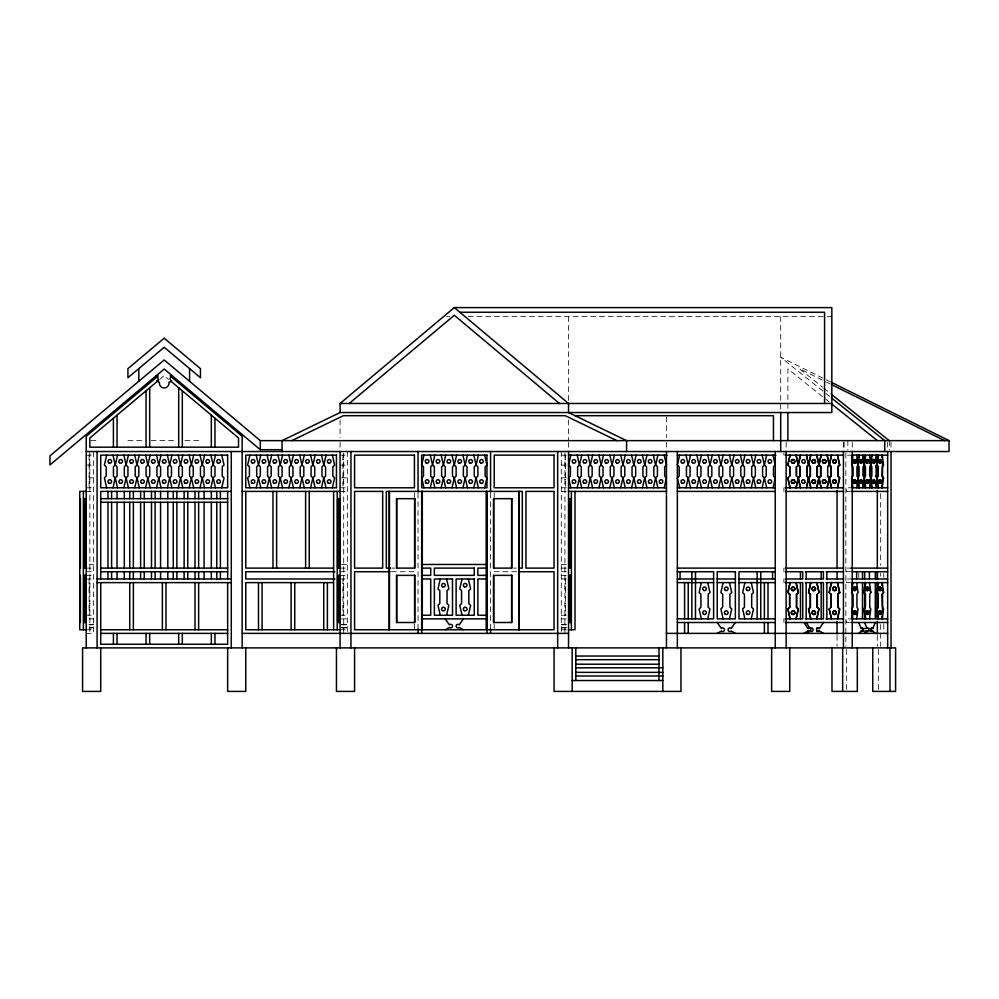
<?xml version="1.0" encoding="UTF-8"?>
<svg xmlns="http://www.w3.org/2000/svg" width="999" height="999" viewBox="0 0 999 999"><rect width="100%" height="100%" fill="white"/><g stroke="black" fill="none" stroke-linecap="round" stroke-linejoin="round"><path stroke-width="0.75" stroke-dasharray="5 3.75" d="M159.728 379.333L164.186 375.587L168.644 379.333M446.59 316.658L449.687 316.658M468.206 316.658L825.636 316.658M827.184 316.658L831.83 316.658M90.884 440.634L97.09 440.634M127.922 440.634L143.357 440.634M151.074 440.634L177.298 440.634M185.015 440.634L200.449 440.634M86.214 455.144L93.469 455.144M340.072 455.144L347.327 455.144M561.288 455.144L568.543 455.144M852.372 455.144L846.378 455.144L846.378 452.722M89.111 459.54L89.848 459.54M342.969 459.54L343.706 459.54M564.922 459.54L565.646 459.54M89.111 463.161L89.848 463.161M342.969 463.161L343.706 463.161M564.922 463.161L565.646 463.161M86.214 465.084L93.469 465.084M340.072 465.084L347.327 465.084M561.288 465.084L568.543 465.084M89.111 466.77L89.848 466.77M342.969 466.77L343.706 466.77M564.922 466.77L565.646 466.77M89.111 476.148L89.848 476.148M342.969 476.148L343.706 476.148M564.922 476.148L565.646 476.148M89.111 477.847L93.469 477.847M341.521 477.847L347.327 477.847M561.288 477.847L567.095 477.847M89.111 479.757L89.848 479.757M342.969 479.757L343.706 479.757M564.922 479.757L565.646 479.757M89.111 483.391L89.848 483.391M342.969 483.391L343.706 483.391M564.922 483.391L565.646 483.391M86.214 487.787L93.469 487.787M340.072 487.787L347.327 487.787M561.288 487.787L568.543 487.787M853.158 487.787L846.378 487.787L846.378 491.408L852.247 491.408M86.214 491.408L93.469 491.408M340.072 491.408L347.327 491.408M561.288 491.408L568.543 491.408M89.111 564.472L93.469 564.472M341.521 564.472L347.327 564.472M561.288 564.472L567.095 564.472M86.214 568.106L93.469 568.106M340.072 568.106L347.327 568.106M392.232 568.106L395.192 568.106M513.436 568.106L516.396 568.106M561.288 568.106L568.543 568.106M852.247 568.106L846.378 568.106L846.378 571.728L852.247 571.728M86.214 571.728L93.469 571.728M340.072 571.728L347.327 571.728M391.408 571.728L414.423 571.728M494.205 571.728L517.22 571.728M561.288 571.728L568.543 571.728M86.214 575.362L93.469 575.362M340.072 575.362L347.327 575.362M561.288 575.362L568.543 575.362M86.214 578.983L93.469 578.983M340.072 578.983L347.327 578.983M561.288 578.983L568.543 578.983M852.247 578.983L846.378 578.983L846.378 582.617L852.372 582.617M89.111 583.379L89.848 583.379M342.969 583.379L343.706 583.379M564.922 583.379L565.646 583.379M89.111 587.012L89.848 587.012M342.969 587.012L343.706 587.012M564.922 587.012L565.646 587.012M89.111 588.923L89.848 588.923M342.969 588.923L343.706 588.923M564.922 588.923L565.646 588.923M89.111 590.609L89.848 590.609M342.969 590.609L343.706 590.609M564.922 590.609L565.646 590.609M89.111 603.621L89.848 603.621M342.969 603.621L343.706 603.621M564.922 603.621L565.646 603.621M89.111 605.307L89.848 605.307M342.969 605.307L343.706 605.307M564.922 605.307L565.646 605.307M89.111 607.23L89.848 607.23M342.969 607.23L343.706 607.23M564.922 607.23L565.646 607.23M89.111 610.851L89.848 610.851M342.969 610.851L343.706 610.851M564.922 610.851L565.646 610.851M86.214 615.247L93.469 615.247M340.072 615.247L347.327 615.247M561.288 615.247L568.543 615.247M89.111 618.881L93.469 618.881M341.521 618.881L347.327 618.881M561.288 618.881L567.095 618.881M853.158 618.881L846.378 618.881L846.378 622.502L851.023 622.502M89.111 624.313L93.469 624.313M341.521 624.313L347.327 624.313M561.288 624.313L567.095 624.313M89.111 624.837L93.469 624.837M341.521 624.837L347.327 624.837M561.288 624.837L567.095 624.837M89.111 627.409L93.469 627.409M341.521 627.409L347.327 627.409M561.288 627.409L567.095 627.409M89.111 627.934L93.469 627.934M341.521 627.934L347.327 627.934M561.288 627.934L567.095 627.934M86.214 629.757L93.469 629.757M340.072 629.757L347.327 629.757M561.288 629.757L568.543 629.757M86.214 633.378L93.469 633.378L93.469 451.523M830.781 382.043L780.694 357.217L830.306 396.99M830.206 383.953L799.512 368.743L822.539 387.2M823.75 388.174L831.018 394.006M829.307 402.085L787.899 368.893L787.899 410.264M891.021 442.195L891.021 449.962M889.347 440.634L889.347 449.962M887.661 442.195L887.661 449.962M883.778 573.176L883.778 577.534M883.778 624L883.778 633.378M880.681 493.593L880.681 565.284M880.681 573.076L880.681 576.198M880.681 624.512L880.681 646.328M878.346 649.437L878.346 689.859M877.322 635.426L877.322 646.328M858.753 573.176L858.753 577.534M852.247 442.195L852.247 449.962M847.851 440.634L847.851 449.962M846.653 649.437L846.653 689.859M845.853 453.071L845.853 646.328M844.167 442.195L844.167 449.962M843.443 442.195L843.443 449.962M837.05 635.426L837.05 646.328M786.138 442.195L786.138 449.962M783.903 452.722L783.903 455.144M783.903 487.787L783.903 491.408M783.903 568.106L783.903 571.728M783.903 578.983L783.903 582.617M783.903 618.881L783.903 622.502M780.694 316.658L780.694 412.537M666.458 416.97L666.458 437.674M666.458 442.195L666.458 449.962M568.543 316.658L568.543 403.471M568.543 419.93L568.543 440.634M568.543 442.195L568.543 449.962M565.646 455.144L565.646 487.787M565.646 578.983L565.646 615.247M564.922 453.034L564.922 633.378M561.288 451.523L561.288 632.18M494.205 492.944L494.205 497.539M494.205 623.651L494.205 629.757M490.571 492.944L490.571 628.758M418.044 492.944L418.044 628.758M414.423 492.944L414.423 497.539M414.423 623.651L414.423 629.757M347.327 451.523L347.327 632.18M343.706 453.034L343.706 633.378M342.969 455.144L342.969 487.787M342.969 578.983L342.969 615.247M340.072 419.93L340.072 437.674M340.072 442.195L340.072 449.962M89.848 451.523L89.848 633.378M89.111 455.144L89.111 487.787M89.111 578.983L89.111 615.247"/><path stroke-width="1.5" d="M851.997 457.979L852.372 455.144M852.959 455.144L851.623 465.084L852.684 466.77L852.684 476.148L851.623 477.847L852.959 487.787M857.617 463.661L858.765 455.144M859.352 487.787L858.016 477.847L856.955 476.148L856.955 466.77L858.016 465.084L859.352 455.144M856.667 483.528L857.042 480.681M856.68 487.787L858.016 477.847L859.078 476.148L859.078 466.77L858.016 465.084L856.68 455.144M865.159 487.787L863.823 477.847L864.884 476.148L864.884 466.77L863.823 465.084L865.159 455.144M865.746 487.787L864.41 477.847L863.348 476.148L863.348 466.77L864.41 465.084L865.746 455.144M862.674 486.363L863.061 483.528M863.074 487.787L864.41 477.847L865.471 476.148L865.471 466.77L864.41 465.084L863.074 455.144M851.997 585.451L852.372 582.617M852.959 582.617L851.623 592.544L852.684 594.243L852.684 607.242L851.623 608.94L852.959 618.881M870.416 463.661L871.565 455.144M872.152 487.787L870.803 477.847L869.742 476.148L869.742 466.77L870.803 465.084L872.152 455.144M869.642 482.105L870.029 479.27M869.467 487.787L870.803 477.847L871.865 476.148L871.865 466.77L870.803 465.084L869.467 455.144M877.959 455.144L876.61 465.084L875.549 466.77L877.197 465.084L878.546 455.144M856.667 614.622L857.242 610.364M856.68 618.881L858.016 608.94L856.955 607.242L856.955 594.243L858.016 592.544L856.68 582.617M875.661 484.94L876.036 482.105M875.861 487.787L877.197 477.847L878.271 476.148L878.271 466.77L877.197 465.084L875.861 455.144M865.159 618.881L863.823 608.94L864.884 607.242L864.884 594.243L863.823 592.544L865.159 582.617M865.746 618.881L864.41 608.94L865.471 607.242L865.471 594.243L864.41 592.544L865.746 582.617M881.667 487.787L882.055 484.94M882.629 480.681L883.004 477.847L881.942 476.148L882.629 462.237M882.254 487.787L883.591 477.847L882.529 476.148L882.529 466.77L883.591 465.084L882.254 455.144M869.642 613.199L870.029 610.364M869.467 618.881L870.803 608.94L869.742 607.242L869.742 594.243L870.803 592.544L869.467 582.617M877.959 618.881L876.61 608.94L877.684 607.242L877.684 594.243L876.61 592.544L877.959 582.617M878.546 618.881L877.197 608.94L878.271 607.242L878.271 594.243L877.197 592.544L878.546 582.617M881.667 618.881L882.055 616.033M882.629 611.775L881.942 594.243L883.591 592.544L882.254 582.617M882.254 618.881L883.591 608.94L882.529 607.242L882.529 594.243M789.972 487.787L787.799 477.847L789.747 476.148L789.747 466.77L787.799 465.084L789.972 455.144M790.197 455.144L787.799 465.084M798.463 463.661L800.324 455.144M800.549 487.787L798.376 477.847L796.428 476.148L796.428 466.77L798.376 465.084L800.549 455.144M795.978 487.787L797.527 480.681M796.203 487.787L798.376 477.847L800.099 476.148L800.099 466.77L798.376 465.084L796.203 455.144M810.664 487.787L808.503 477.847L806.767 476.148L806.767 466.77L808.503 465.084L810.664 455.144M806.767 466.77L808.715 465.084L810.888 455.144M806.643 486.363L808.503 477.847L810.451 476.148L810.451 466.77L808.715 465.084L806.555 455.144M806.555 487.787L808.715 477.847L810.451 476.148M789.972 618.881L787.799 608.94L789.747 607.242L789.747 594.243L787.799 592.544L789.972 582.617M789.747 594.243L788.024 592.544L790.197 582.617M819.155 463.661L821.016 455.144M816.895 455.144L819.068 465.084L820.791 466.77L820.791 476.148L819.068 477.847L817.12 476.148L817.12 466.77L819.068 465.084L821.24 455.144M816.67 487.787L818.531 479.27M816.895 487.787L819.068 477.847L817.12 476.148M829.507 463.661L831.368 455.144M795.978 618.881L798.151 608.94L796.428 607.242L796.428 594.243L798.376 592.544L796.203 582.617M827.247 487.787L829.42 477.847L831.143 476.148L831.143 466.77C829.869 462.137 825.286 469.717 829.42 465.084L831.593 455.144M796.203 618.881L798.376 608.94L796.428 607.242M827.022 487.787L829.195 477.847L831.143 476.148M810.664 618.881L808.503 608.94L810.451 607.242L810.451 594.243L808.503 592.544L810.664 582.617M810.451 594.243L808.715 592.544L810.888 582.617M837.674 486.363L839.535 477.847L837.811 476.148L837.811 466.77L839.759 465.084L837.587 455.144M837.587 487.787L839.759 477.847L837.811 476.148M816.67 618.881L818.843 608.94L817.12 607.242L817.12 594.243L819.068 592.544L816.895 582.617M816.895 618.881L819.068 608.94L817.12 607.242M831.368 618.881L829.195 608.94L831.143 607.242L831.143 594.243L829.195 592.544L831.368 582.617M831.593 582.617L829.195 592.544M837.674 617.457L839.535 608.94L837.811 607.242L837.811 594.243L839.759 592.544L837.587 582.617M837.587 618.881L839.759 608.94L837.811 607.242M106.656 455.144L104.371 465.084L106.194 466.77L106.194 476.148L104.371 477.847L106.656 487.787M117.532 455.144L115.26 465.084L113.436 466.77L113.436 476.148L115.26 477.847L117.532 487.787M112.974 487.787L115.26 477.847L117.07 476.148L117.07 466.77L115.26 465.084L112.974 455.144M128.421 455.144L126.136 465.084L124.326 466.77L124.326 476.148L126.136 477.847L128.421 487.787M123.851 487.787L126.136 477.847L127.947 476.148L127.947 466.77L126.136 465.084L123.851 455.144M139.298 455.144L137.013 465.084L135.202 466.77L135.202 476.148L137.013 477.847L139.298 487.787M134.728 487.787L137.013 477.847L138.824 476.148L138.824 466.77L137.013 465.084L134.728 455.144M150.175 455.144L147.889 465.084L146.079 466.77L146.079 476.148L147.889 477.847L150.175 487.787M145.617 487.787L147.889 477.847L149.713 476.148L149.713 466.77L147.889 465.084L145.617 455.144M161.051 455.144L158.779 465.084L156.955 466.77L156.955 476.148L158.779 477.847L161.051 487.787M156.493 487.787L158.779 477.847L160.589 476.148L160.589 466.77L158.779 465.084L156.493 455.144M171.94 455.144L169.655 465.084L167.844 466.77L167.844 476.148L169.655 477.847L171.94 487.787M167.37 487.787L169.655 477.847L171.466 476.148L171.466 466.77L169.655 465.084L167.37 455.144M182.817 455.144L180.532 465.084L178.721 466.77L178.721 476.148L180.532 477.847L182.817 487.787M178.247 487.787L180.532 477.847L182.342 476.148L182.342 466.77L180.532 465.084L178.247 455.144M193.694 455.144L191.408 465.084L189.598 466.77L189.598 476.148L191.408 477.847L193.694 487.787M189.136 487.787L191.408 477.847L193.232 476.148L193.232 466.77L191.408 465.084L189.136 455.144M204.57 455.144L202.298 465.084L200.474 466.77L200.474 476.148L202.298 477.847L204.57 487.787M200.012 487.787L202.298 477.847L204.108 476.148L204.108 466.77L202.298 465.084L200.012 455.144M215.459 455.144L213.174 465.084L211.363 466.77L211.363 476.148L213.174 477.847L215.459 487.787M210.889 487.787L213.174 477.847L214.985 476.148L214.985 466.77L213.174 465.084L210.889 455.144M221.766 487.787L224.051 477.847L222.24 476.148L222.24 466.77L224.051 465.084L221.766 455.144M249.9 455.144L247.615 465.084L249.425 466.77L249.425 476.148L247.615 477.847L249.9 487.787M260.776 455.144L258.491 465.084L256.681 466.77L256.681 476.148L258.491 477.847L260.776 487.787M256.219 487.787L258.491 477.847L260.314 476.148L260.314 466.77L258.491 465.084L256.219 455.144M271.653 455.144L269.38 465.084L267.557 466.77L267.557 476.148L269.38 477.847L271.653 487.787M267.095 487.787L269.38 477.847L271.191 476.148L271.191 466.77L269.38 465.084L267.095 455.144M282.542 455.144L280.257 465.084L278.446 466.77L278.446 476.148L280.257 477.847L282.542 487.787M277.972 487.787L280.257 477.847L282.068 476.148L282.068 466.77L280.257 465.084L277.972 455.144M293.419 455.144L291.134 465.084L289.323 466.77L289.323 476.148L291.134 477.847L293.419 487.787M288.848 487.787L291.134 477.847L292.944 476.148L292.944 466.77L291.134 465.084L288.848 455.144M304.295 455.144L302.01 465.084L300.2 466.77L300.2 476.148L302.01 477.847L304.295 487.787M299.725 487.787L302.01 477.847L303.821 476.148L303.821 466.77L302.01 465.084L299.725 455.144M315.172 455.144L312.899 465.084L311.076 466.77L311.076 476.148L312.899 477.847L315.172 487.787M310.614 487.787L312.899 477.847L314.71 476.148L314.71 466.77L312.899 465.084L310.614 455.144M326.061 455.144L323.776 465.084L321.965 466.77L321.965 476.148L323.776 477.847L326.061 487.787M321.491 487.787L323.776 477.847L325.587 476.148L325.587 466.77L323.776 465.084L321.491 455.144M332.367 487.787L334.653 477.847L332.842 476.148L332.842 466.77L334.653 465.084L332.367 455.144M423.951 455.144L421.665 465.084L423.489 466.77L423.489 476.148L421.665 477.847L423.951 487.787M434.827 455.144L432.555 465.084L430.731 466.77L430.731 476.148L432.555 477.847L434.827 487.787M430.269 487.787L432.555 477.847L434.365 476.148L434.365 466.77L432.555 465.084L430.269 455.144M445.716 455.144L443.431 465.084L441.62 466.77L441.62 476.148L443.431 477.847L445.716 487.787M441.146 487.787L443.431 477.847L445.242 476.148L445.242 466.77L443.431 465.084L441.146 455.144M456.593 455.144L454.308 465.084L452.497 466.77L452.497 476.148L454.308 477.847L456.593 487.787M452.023 487.787L454.308 477.847L456.118 476.148L456.118 466.77L454.308 465.084L452.023 455.144M467.47 455.144L465.184 465.084L463.374 466.77L463.374 476.148L465.184 477.847L467.47 487.787M440.272 578.983L437.987 588.923L439.81 590.609L439.81 603.621L437.987 605.307L440.272 615.247M462.912 487.787L465.184 477.847L467.008 476.148L467.008 466.77L465.184 465.084L462.912 455.144M478.346 455.144L476.073 465.084L474.25 466.77L474.25 476.148L476.073 477.847L478.346 487.787M473.788 487.787L476.073 477.847L477.884 476.148L477.884 466.77L476.073 465.084L473.788 455.144M446.59 615.247L448.876 605.307L447.053 603.621L447.053 590.609L448.876 588.923L446.59 578.983M462.038 578.983L459.752 588.923L461.563 590.609L461.563 603.621L459.752 605.307L462.038 615.247M484.665 487.787L486.95 477.847L485.139 476.148L485.139 466.77L486.95 465.084L484.665 455.144M468.344 615.247L470.629 605.307L468.818 603.621L468.818 590.609L470.629 588.923L468.344 578.983M570.854 455.144L568.568 465.084L570.392 466.77L570.392 476.148L568.568 477.847L570.854 487.787M581.73 455.144L579.457 465.084L577.634 466.77L577.634 476.148L579.457 477.847L581.73 487.787M577.172 487.787L579.457 477.847L581.268 476.148L581.268 466.77L579.457 465.084L577.172 455.144M592.619 455.144L590.334 465.084L588.523 466.77L588.523 476.148L590.334 477.847L592.619 487.787M588.049 487.787L590.334 477.847L592.145 476.148L592.145 466.77L590.334 465.084L588.049 455.144M603.496 455.144L601.211 465.084L599.4 466.77L599.4 476.148L601.211 477.847L603.496 487.787M598.925 487.787L601.211 477.847L603.021 476.148L603.021 466.77L601.211 465.084L598.925 455.144M614.373 455.144L612.087 465.084L610.277 466.77L610.277 476.148L612.087 477.847L614.373 487.787M609.815 487.787L612.087 477.847L613.91 476.148L613.91 466.77L612.087 465.084L609.815 455.144M625.249 455.144L622.976 465.084L621.153 466.77L621.153 476.148L622.976 477.847L625.249 487.787M620.691 487.787L622.976 477.847L624.787 476.148L624.787 466.77L622.976 465.084L620.691 455.144M636.138 455.144L633.853 465.084L632.042 466.77L632.042 476.148L633.853 477.847L636.138 487.787M631.568 487.787L633.853 477.847L635.664 476.148L635.664 466.77L633.853 465.084L631.568 455.144M647.015 455.144L644.73 465.084L642.919 466.77L642.919 476.148L644.73 477.847L647.015 487.787M642.444 487.787L644.73 477.847L646.54 476.148L646.54 466.77L644.73 465.084L642.444 455.144M657.891 455.144L655.606 465.084L653.796 466.77L653.796 476.148L655.606 477.847L657.891 487.787M653.334 487.787L655.606 477.847L657.429 476.148L657.429 466.77L655.606 465.084L653.334 455.144M664.21 487.787L666.495 477.847L664.672 476.148L664.672 466.77L666.495 465.084L664.21 455.144M679.657 455.144L677.372 465.084L679.183 466.77L679.183 476.148L677.372 477.847L679.657 487.787M690.534 455.144L688.249 465.084L686.438 466.77L686.438 476.148L688.249 477.847L690.534 487.787M685.963 487.787L688.249 477.847L690.059 476.148L690.059 466.77L688.249 465.084L685.963 455.144M701.41 455.144L699.125 465.084L697.314 466.77L697.314 476.148L699.125 477.847L701.41 487.787M696.852 487.787L699.125 477.847L700.948 476.148L700.948 466.77L699.125 465.084L696.852 455.144M712.287 455.144L710.014 465.084L708.191 466.77L708.191 476.148L710.014 477.847L712.287 487.787M707.729 487.787L710.014 477.847L711.825 476.148L711.825 466.77L710.014 465.084L707.729 455.144M723.176 455.144L720.891 465.084L719.08 466.77L719.08 476.148L720.891 477.847L723.176 487.787M718.606 487.787L720.891 477.847L722.702 476.148L722.702 466.77L720.891 465.084L718.606 455.144M701.385 582.617L699.1 592.544L700.911 594.243L700.911 607.242L699.1 608.94L701.385 618.881M734.053 455.144L731.768 465.084L729.957 466.77L729.957 476.148L731.768 477.847L734.053 487.787M729.482 487.787L731.768 477.847L733.578 476.148L733.578 466.77L731.768 465.084L729.482 455.144M744.929 455.144L742.644 465.084L740.833 466.77L740.833 476.148L742.644 477.847L744.929 487.787M707.704 618.881L709.977 608.94L708.166 607.242L708.166 594.243L709.977 592.544L707.704 582.617M740.359 487.787L742.644 477.847L744.455 476.148L744.455 466.77L742.644 465.084L740.359 455.144M723.139 582.617L720.866 592.544L722.677 594.243L722.677 607.242L720.866 608.94L723.139 618.881M755.806 455.144L753.533 465.084L751.71 466.77L751.71 476.148L753.533 477.847L755.806 487.787M751.248 487.787L753.533 477.847L755.344 476.148L755.344 466.77L753.533 465.084L751.248 455.144M766.695 455.144L764.41 465.084L762.599 466.77L762.599 476.148L764.41 477.847L766.695 487.787M729.457 618.881L731.743 608.94L729.932 607.242L729.932 594.243L731.743 592.544L729.457 582.617M762.125 487.787L764.41 477.847L766.221 476.148L766.221 466.77L764.41 465.084L762.125 455.144M744.904 582.617L742.619 592.544L744.43 594.243L744.43 607.242L742.619 608.94L744.904 618.881M773.001 487.787L775.286 477.847L773.476 476.148L773.476 466.77L775.286 465.084L773.001 455.144M751.223 618.881L753.496 608.94L751.685 607.242L751.685 594.243L753.496 592.544L751.223 582.617M869.904 628.471L872.839 628.471L875.286 622.502M858.016 465.084L858.016 477.847M870.803 465.084L870.803 477.847M877.959 487.787L876.61 477.847L877.684 476.148L877.197 465.084M823.413 633.378L819.455 631.031A1.811 1.723 -90 0 1 817.02 631.031A1.811 1.723 -90 0 1 817.02 628.471A1.811 1.723 -90 0 1 819.455 628.471L823.413 622.502M463.374 618.881L459.215 624.837A1.811 1.811 0 0 0 456.655 624.837A1.811 1.811 0 0 0 456.655 627.409A1.811 1.811 0 0 0 459.215 627.409L463.374 629.757M735.364 622.502L731.206 628.471A1.811 1.811 0 0 0 728.646 628.471A1.811 1.811 0 0 0 728.646 631.031A1.811 1.811 0 0 0 731.206 631.031L735.364 633.378M800.099 476.148L798.376 477.847M817.12 466.77L819.068 465.084M818.843 477.847L820.791 476.148M837.811 466.77L839.759 465.084M796.428 594.243L798.376 592.544M787.799 608.94L789.747 607.242M808.503 608.94L810.451 607.242M837.811 594.243L839.759 592.544M858.753 633.378L861.2 631.031L867.07 631.031A1.811 1.061 -90 0 0 868.581 631.031A1.811 1.061 -90 0 0 868.581 628.471A1.811 1.061 -90 0 0 867.07 628.471L861.2 628.471L858.753 622.502M864.622 633.378L867.07 631.031M158.279 375.811L86.214 436.301L86.214 647.889M158.604 380.269L89.848 437.987L89.848 447.177L238.536 447.177L238.536 437.987L170.879 381.206M340.072 412.537L340.072 403.471L454.308 307.592L831.83 307.592L831.83 412.537L340.072 412.537L282.055 440.634L282.055 451.523M349.213 403.471L454.308 315.259L559.415 403.471M803.933 633.378L807.879 631.031A1.811 1.723 -90 0 0 810.326 631.031A1.811 1.723 -90 0 0 810.326 628.471A1.811 1.723 -90 0 0 807.879 628.471L803.933 622.502M806.168 633.378L810.127 631.031A1.811 1.723 -90 0 0 812.562 631.031A1.811 1.723 -90 0 0 812.562 628.471A1.811 1.723 -90 0 0 810.127 628.471L807.879 628.471M445.242 629.757L449.4 627.409A1.811 1.811 0 0 0 451.96 627.409A1.811 1.811 0 0 0 451.96 624.837A1.811 1.811 0 0 0 449.4 624.837L445.242 618.881M717.232 633.378L721.39 631.031A1.811 1.811 0 0 0 723.963 631.031A1.811 1.811 0 0 0 723.963 628.471A1.811 1.811 0 0 0 721.39 628.471L717.232 622.502M291.808 440.634L343.306 415.696L565.322 415.696L616.808 440.634M459.865 312.25L824.575 312.25L824.575 403.471M340.072 403.471L831.83 403.471M575.074 415.696L773.451 415.696L773.451 440.634M282.055 449.7L260.289 449.7L164.186 369.043L49.95 464.922L49.95 455.856L164.186 359.977L260.289 440.634L949.05 440.634L949.05 451.523L86.214 451.523M568.543 455.144L667.107 455.144M677.347 455.144L775.911 455.144M785.139 455.144L843.443 455.144M852.247 455.144L887.661 455.144M798.376 465.084L800.099 466.77M806.643 456.568L808.715 465.084M789.747 466.77L789.747 476.148M796.428 466.77L796.428 476.148M808.503 465.084L810.451 466.77M818.843 465.084L820.791 466.77M829.195 465.084L831.143 466.77M852.684 466.77L852.684 476.148M863.348 466.77L863.348 476.148M806.767 476.148L808.715 477.847L810.888 487.787M831.593 487.787L829.42 477.847L827.472 476.148L829.195 477.847L831.368 487.787M875.549 476.148L877.197 477.847L878.546 487.787M787.799 477.847L790.197 487.787M568.543 487.787L666.458 487.787M677.347 487.787L775.261 487.787M785.139 487.787L843.443 487.787M852.247 487.787L887.661 487.787M86.214 491.408L79.758 491.408L79.758 629.757L86.214 629.757M231.281 491.408L100.724 491.408L100.724 578.983M242.158 491.408L340.072 491.408M568.543 491.408L666.458 491.408M677.347 491.408L775.261 491.408M785.451 491.408L843.443 491.408M850.998 491.408L887.661 491.408M100.724 498.663L227.647 498.663M570.991 498.663L569.18 498.663L569.18 568.106L570.991 568.106M100.724 502.285L227.647 502.285M421.665 564.472L486.95 564.472M100.724 568.106L227.647 568.106M333.429 568.106L245.779 568.106L245.779 491.408M390.746 568.106L386.313 568.106L386.313 491.408L522.302 491.408L522.302 568.106L519.355 568.106M421.665 568.106L430.731 568.106L430.731 575.362L421.665 575.362M486.95 568.106L477.884 568.106L477.884 575.362L486.95 575.362M677.347 568.106L775.261 568.106M785.451 568.106L843.443 568.106M850.998 568.106L887.661 568.106M100.724 571.728L227.647 571.728M334.915 571.728L245.779 571.728L245.779 578.983L334.915 578.983M389.872 571.728L354.583 571.728L354.583 629.757L554.045 629.757L554.045 571.728L518.756 571.728M677.347 571.728L713.611 571.728L713.611 618.881L677.347 618.881M775.261 571.728L738.998 571.728L738.998 618.881L775.261 618.881M785.401 571.728L802.721 571.728L802.721 578.983L785.401 578.983M805.369 571.728L823.413 571.728L823.413 578.983L805.369 578.983M826.136 571.728L843.443 571.728M852.234 571.728L862.499 571.728L862.499 578.983L852.234 578.983M863.323 571.728L875.286 571.728L875.286 578.983L863.323 578.983M875.936 571.728L887.661 571.728M570.991 575.362L569.18 575.362L569.18 622.502L570.991 622.502M97.09 578.983L231.281 578.983M421.665 578.983L430.731 578.983L430.731 615.247L421.665 615.247M486.95 578.983L477.884 578.983L477.884 615.247L486.95 615.247M677.347 578.983L713.611 578.983M717.232 578.983L735.364 578.983M738.998 578.983L775.261 578.983M826.136 578.983L843.443 578.983M875.936 578.983L887.661 578.983M97.09 582.617L231.281 582.617M333.429 582.617L245.779 582.617L245.779 629.757L340.072 629.757M677.347 582.617L713.611 582.617M717.232 582.617L735.364 582.617M738.998 582.617L775.261 582.617M785.139 582.617L802.721 582.617L802.721 618.881L785.139 618.881M805.331 582.617L823.413 582.617L823.413 618.881L805.331 618.881M826.023 582.617L843.443 582.617M852.247 582.617L862.499 582.617L862.499 618.881L852.247 618.881M863.473 582.617L875.286 582.617L875.286 618.881L863.473 618.881M876.26 582.617L887.661 582.617M819.068 592.544L816.67 582.617M870.803 592.544L869.642 588.286M883.591 592.544L882.629 589.71M831.143 594.243L831.143 607.242M852.684 594.243L852.684 607.242M829.195 608.94L831.593 618.881M421.665 618.881L486.95 618.881M826.023 618.881L843.443 618.881M876.26 618.881L887.661 618.881M677.347 622.502L775.261 622.502M785.439 622.502L843.443 622.502M851.023 622.502L887.661 622.502M819.455 628.471L817.219 628.471A1.811 1.723 -90 0 0 816.658 628.071M100.724 629.757L227.647 629.757M568.543 629.757L574.999 629.757L574.999 491.408M807.879 631.031L810.127 631.031M819.455 631.031L817.219 631.031A1.811 1.723 -90 0 1 816.658 631.43M869.904 631.031L872.839 631.031L875.286 633.378M100.724 633.378L227.647 633.378M242.158 633.378L568.543 633.378M666.458 633.378L887.661 633.378M575.799 656.043L658.99 656.043M575.799 659.677L658.99 659.677M575.799 664.21L658.99 664.21M575.799 667.832L662.837 667.832M575.799 672.364L662.837 672.364M575.799 675.998L662.837 675.998M572.177 680.531L662.837 680.531M831.63 382.455L949.05 440.634M831.443 384.565L944.604 440.634M831.955 394.755L889.185 440.634M831.518 397.964L884.752 440.634L884.752 451.523M831.43 403.796L877.384 440.634M454.308 307.592L568.543 403.471L568.543 412.537L626.573 440.634L626.573 451.523M170.092 375.811L242.158 436.301L242.158 647.889M806.168 622.502L810.127 628.471M864.622 622.502L867.07 628.471M837.674 456.568L839.535 465.084M827.247 455.144L829.42 465.084M827.022 455.144L828.883 463.661M816.67 455.144L818.531 463.661M819.068 477.847L821.24 487.787M819.155 479.27L821.016 487.787M837.374 582.617L839.535 592.544M795.978 455.144L797.527 462.237M798.463 479.27L800.324 487.787M808.715 608.94L810.888 618.881M795.978 582.617L798.151 592.544M788.024 608.94L790.197 618.881M881.667 455.144L882.055 457.979M875.661 457.979L876.036 460.826M869.642 460.826L870.029 463.661M870.416 479.27L871.565 487.787M881.667 582.617L882.055 585.451M862.674 456.568L863.061 459.403M856.667 459.403L857.242 463.661M857.816 480.681L858.765 487.787M851.997 484.94L852.372 487.787M856.667 586.875L857.042 589.71M851.997 616.033L852.372 618.881M891.021 451.523L891.021 647.889M889.997 647.889L889.997 691.408M887.661 451.523L887.661 647.889M877.422 571.728L877.422 578.983M877.422 582.617L877.422 618.881M877.322 454.632L877.322 460.864M877.322 465.546L877.322 476.448M877.322 482.692L877.322 487.362M877.322 490.484L877.322 568.406M877.322 571.528L877.322 579.32M877.322 582.429L877.322 585.551M877.322 593.344L877.322 607.367M877.322 615.159L877.322 618.281M877.322 621.39L877.322 633.865M876.135 466.77L876.135 476.148M872.751 647.889L872.751 691.408L895.591 691.408L895.591 647.889L82.592 647.889L82.592 691.408L100.724 691.408L100.724 647.889M869.417 571.728L869.417 578.983M864.622 571.728L864.622 578.983M864.622 582.617L864.622 618.881M857.317 647.889L857.317 691.408L831.98 691.408L831.98 647.889M856.63 571.728L856.63 578.983M852.247 451.523L852.247 647.889M843.443 451.523L843.443 647.889M842.644 647.889L842.644 691.408M838.036 466.77L838.036 476.148M838.036 594.243L838.036 607.242M837.05 490.484L837.05 568.406M837.05 571.528L837.05 579.32M837.05 621.39L837.05 633.865M830.918 466.77L830.918 476.148M827.696 466.77L827.696 476.148M826.86 571.728L826.86 578.983M826.86 582.617L826.86 618.881M821.178 571.728L821.178 578.983M821.178 582.617L821.178 618.881M820.566 466.77L820.566 476.148M817.344 466.77L817.344 476.148M817.344 594.243L817.344 607.242M810.226 466.77L810.226 476.148M810.226 594.243L810.226 607.242M806.992 466.77L806.992 476.148M806.168 571.728L806.168 578.983M806.168 582.617L806.168 618.881M800.474 571.728L800.474 578.983M800.474 582.617L800.474 618.881M799.874 466.77L799.874 476.148M796.653 594.243L796.653 607.242M789.759 647.889L789.759 691.408L771.628 691.408L771.628 647.889M789.522 594.243L789.522 607.242M787.899 413.324L787.899 440.634M786.138 451.523L786.138 647.889M780.694 412.537L780.694 451.523M775.261 451.523L775.261 647.889M772.539 571.728L772.539 578.983M768.006 582.617L768.006 618.881M768.006 622.502L768.006 633.378M764.385 582.617L764.385 618.881M764.385 622.502L764.385 633.378M760.751 571.728L760.751 618.881M757.13 571.728L757.13 618.881M695.479 571.728L695.479 618.881M691.845 571.728L691.845 618.881M688.224 582.617L688.224 618.881M688.224 622.502L688.224 633.378M684.59 582.617L684.59 618.881M684.59 622.502L684.59 633.378M680.968 647.889L680.968 691.408L554.045 691.408L554.045 647.889M680.057 571.728L680.057 578.983M677.347 451.523L677.347 647.889M666.458 451.523L666.458 647.889M662.837 647.889L662.837 691.408M658.99 647.889L658.99 680.531M575.799 647.889L575.799 680.531M572.177 647.889L572.177 691.408M571.391 491.408L571.391 629.757M570.754 498.663L570.754 568.106M570.754 575.362L570.754 622.502M568.543 451.523L568.543 647.889M557.667 451.523L557.667 647.889M519.143 491.408L519.143 629.757M518.831 491.408L518.831 629.757M511.6 498.663L511.6 568.106M511.6 575.362L511.6 622.502M493.706 498.663L493.706 568.106M493.706 575.362L493.706 622.502M490.571 451.523L490.571 491.933M490.571 628.721L490.571 633.378M486.95 491.408L486.95 633.378M486.638 491.408L486.638 629.757M486.313 491.408L486.313 629.757M422.302 491.408L422.302 564.472M422.302 567.582L422.302 575.349M422.302 578.458L422.302 629.757M421.99 491.408L421.99 629.757M421.665 491.408L421.665 633.378M418.044 451.523L418.044 491.933M418.044 628.721L418.044 633.378M414.597 498.663L414.597 568.106M414.597 575.362L414.597 622.502M396.703 498.663L396.703 568.106M396.703 575.362L396.703 622.502M389.473 491.408L389.473 629.757M389.16 491.408L389.16 629.757M354.583 647.889L354.583 691.408L336.451 691.408L336.451 647.889M350.949 451.523L350.949 647.889M340.072 451.523L340.072 647.889M337.862 498.663L337.862 568.106M337.862 575.362L337.862 622.502M337.225 491.408L337.225 629.757M333.616 491.408L333.616 629.757M327.385 582.617L327.385 629.757M323.751 582.617L323.751 629.757M309.253 491.408L309.253 568.106M305.619 491.408L305.619 568.106M294.742 582.617L294.742 629.757M291.121 582.617L291.121 629.757M276.611 491.408L276.611 568.106M272.977 491.408L272.977 568.106M262.1 582.617L262.1 629.757M260.289 440.634L260.289 449.7M258.479 582.617L258.479 629.757M245.779 647.889L245.779 691.408L227.647 691.408L227.647 647.889M231.281 451.523L231.281 647.889M227.647 491.408L227.647 578.983M227.647 582.617L227.647 644.268L100.724 644.268L100.724 582.617M220.392 491.408L220.392 498.663M220.392 502.285L220.392 568.106M220.392 571.728L220.392 578.983M216.771 491.408L216.771 498.663M216.771 502.285L216.771 568.106M216.771 571.728L216.771 578.983M214.96 418.206L214.96 447.177M214.96 633.378L214.96 644.268M211.326 415.159L211.326 447.177M211.326 491.408L211.326 498.663M211.326 502.285L211.326 568.106M211.326 571.728L211.326 578.983M211.326 633.378L211.326 644.268M204.083 491.408L204.083 498.663M204.083 502.285L204.083 568.106M204.083 571.728L204.083 578.983M198.639 491.408L198.639 498.663M198.639 502.285L198.639 568.106M198.639 571.728L198.639 578.983M198.639 582.617L198.639 629.757M195.017 491.408L195.017 498.663M195.017 502.285L195.017 568.106M195.017 571.728L195.017 578.983M195.017 582.617L195.017 629.757M189.573 368.594L189.573 381.281M187.762 491.408L187.762 498.663M187.762 502.285L187.762 568.106M187.762 571.728L187.762 578.983M184.128 491.408L184.128 498.663M184.128 502.285L184.128 568.106M184.128 571.728L184.128 578.983M182.317 390.809L182.317 447.177M182.317 633.378L182.317 644.268M178.696 387.762L178.696 447.177M178.696 633.378L178.696 644.268M176.873 491.408L176.873 498.663M176.873 502.285L176.873 568.106M176.873 571.728L176.873 578.983M173.252 491.408L173.252 498.663M173.252 502.285L173.252 568.106M173.252 571.728L173.252 578.983M167.807 491.408L167.807 498.663M167.807 502.285L167.807 568.106M167.807 571.728L167.807 578.983M165.996 582.617L165.996 629.757M162.375 582.617L162.375 629.757M160.564 491.408L160.564 498.663M160.564 502.285L160.564 568.106M160.564 571.728L160.564 578.983M155.12 491.408L155.12 498.663M155.12 502.285L155.12 568.106M155.12 571.728L155.12 578.983M151.498 491.408L151.498 498.663M151.498 502.285L151.498 568.106M151.498 571.728L151.498 578.983M149.675 387.762L149.675 447.177M149.675 633.378L149.675 644.268M146.054 390.809L146.054 447.177M146.054 633.378L146.054 644.268M144.243 491.408L144.243 498.663M144.243 502.285L144.243 568.106M144.243 571.728L144.243 578.983M140.609 491.408L140.609 498.663M140.609 502.285L140.609 568.106M140.609 571.728L140.609 578.983M138.799 368.594L138.799 381.281M133.367 491.408L133.367 498.663M133.367 502.285L133.367 568.106M133.367 571.728L133.367 578.983M133.367 582.617L133.367 629.757M129.733 491.408L129.733 498.663M129.733 502.285L129.733 568.106M129.733 571.728L129.733 578.983M129.733 582.617L129.733 629.757M124.288 491.408L124.288 498.663M124.288 502.285L124.288 568.106M124.288 571.728L124.288 578.983M117.045 415.159L117.045 447.177M117.045 491.408L117.045 498.663M117.045 502.285L117.045 568.106M117.045 571.728L117.045 578.983M117.045 633.378L117.045 644.268M113.411 418.206L113.411 447.177M113.411 633.378L113.411 644.268M111.601 491.408L111.601 498.663M111.601 502.285L111.601 568.106M111.601 571.728L111.601 578.983M107.979 491.408L107.979 498.663M107.979 502.285L107.979 568.106M107.979 571.728L107.979 578.983M97.09 451.523L97.09 647.889M84.003 498.663L84.003 568.106M84.003 575.362L84.003 622.502M83.367 491.408L83.367 629.757M80.395 498.663L80.395 568.106M80.395 575.362L80.395 622.502M155.682 376.186A2.535 2.535 0 0 1 157.58 380.319L156.693 381.006A14.111 14.111 0 0 0 159.428 382.33A4.833 4.833 0 0 0 164.186 387.987A4.833 4.833 0 0 0 168.943 382.33A14.111 14.111 0 0 0 171.678 381.006A2.535 2.535 0 0 1 170.305 379.308L170.23 378.758A2.535 2.535 0 0 1 172.69 376.186M812.811 459.777A1.811 1.723 -90 0 1 815.384 461.188A1.811 1.723 -90 0 1 813.086 463.061A1.811 1.723 -90 0 1 812.449 460.064M791.757 587.537A1.811 1.723 -90 0 1 794.193 587.537A1.811 1.723 -90 0 1 794.193 590.097A1.811 1.723 -90 0 1 791.757 590.097M791.483 589.722A1.811 1.723 -90 0 1 791.483 587.912M793.418 610.913A1.811 1.723 -90 0 1 794.392 613.711A1.811 1.723 -90 0 1 791.57 613.711A1.811 1.723 -90 0 1 792.532 610.913M872.839 631.031A1.811 1.061 -90 0 1 871.328 631.031A1.811 1.061 -90 0 1 871.328 628.471A1.811 1.061 -90 0 1 872.839 628.471M861.2 628.471A1.811 1.061 -90 0 1 862.711 628.471A1.811 1.061 -90 0 1 862.711 631.031A1.811 1.061 -90 0 1 861.2 631.031M866.745 587.062A1.811 1.061 -90 0 1 868.081 588.823A1.811 1.061 -90 0 1 866.745 590.571M866.096 589.722A1.811 1.061 -90 0 1 866.096 587.912M866.745 610.913A1.811 1.061 -90 0 1 868.081 612.674A1.811 1.061 -90 0 1 866.745 614.422M866.27 613.948A1.811 1.061 -90 0 1 866.096 611.763M854.507 610.913A1.811 1.061 -90 0 1 855.219 613.361A1.811 1.061 -90 0 1 853.695 614.235M853.695 611.101A1.811 1.061 -90 0 1 853.958 610.913M853.695 587.25A1.811 1.061 -90 0 1 855.294 588.823A1.811 1.061 -90 0 1 853.695 590.384M860.626 479.757A1.811 1.061 -90 0 1 861.687 481.418A1.811 1.061 -90 0 1 860.813 483.354A1.811 1.061 -90 0 1 859.602 482.042M859.602 481.106A1.811 1.061 -90 0 1 860.089 480.007M853.695 480.007A1.811 1.061 -90 0 1 855.294 481.568A1.811 1.061 -90 0 1 853.695 483.141M853.695 459.777A1.811 1.061 -90 0 1 855.294 461.351A1.811 1.061 -90 0 1 853.695 462.924M859.602 460.889A1.811 1.061 -90 0 1 861.375 460.064A1.811 1.061 -90 0 1 860.901 463.099M860.351 463.099A1.811 1.061 -90 0 1 859.602 461.825M872.664 460.064A1.811 1.061 -90 0 1 874.337 460.452A1.811 1.061 -90 0 1 873.688 463.099M873.138 463.099A1.811 1.061 -90 0 1 872.664 462.637M866.745 479.82A1.811 1.061 -90 0 1 868.081 481.568A1.811 1.061 -90 0 1 866.745 483.329M866.483 483.141A1.811 1.061 -90 0 1 866.483 480.007M872.664 480.294A1.811 1.061 -90 0 1 874.175 480.294A1.811 1.061 -90 0 1 874.175 482.854A1.811 1.061 -90 0 1 872.664 482.854M866.745 459.602A1.811 1.061 -90 0 1 868.081 461.513A1.811 1.061 -90 0 1 866.57 462.999A1.811 1.061 -90 0 1 866.27 460.064M880.082 610.913A1.811 1.061 -90 0 1 880.681 613.711A1.811 1.061 -90 0 1 878.933 613.711A1.811 1.061 -90 0 1 879.532 610.913M879.532 479.82A1.811 1.061 -90 0 1 880.881 481.568A1.811 1.061 -90 0 1 879.532 483.329M879.282 483.141A1.811 1.061 -90 0 1 879.282 480.007M879.532 459.602A1.811 1.061 -90 0 1 880.868 461.513A1.811 1.061 -90 0 1 879.357 462.999A1.811 1.061 -90 0 1 879.058 460.064M164.186 338.211L127.922 368.656L127.922 377.722L164.186 347.29L200.449 377.722L200.449 368.656L164.186 338.211M227.647 455.144L100.724 455.144L100.724 487.787L227.647 487.787L227.647 455.144M336.451 455.144L245.779 455.144L245.779 487.787L336.451 487.787L336.451 455.144M414.423 455.144L354.583 455.144L354.583 487.787L414.423 487.787L414.423 455.144M486.95 455.144L421.665 455.144L421.665 487.787L486.95 487.787L486.95 455.144M554.045 455.144L494.205 455.144L494.205 487.787L554.045 487.787L554.045 455.144M382.679 491.408L354.583 491.408L354.583 568.106L382.679 568.106L382.679 491.408M554.045 491.408L525.936 491.408L525.936 568.106L554.045 568.106L554.045 491.408M85.589 498.663L83.779 498.663L83.779 568.106L85.589 568.106L85.589 498.663M339.448 498.663L337.637 498.663L337.637 568.106L339.448 568.106L339.448 498.663M414.76 498.663L396.541 498.663L396.541 568.106L414.76 568.106L414.76 498.663M511.763 498.663L493.543 498.663L493.543 568.106L511.763 568.106L511.763 498.663M474.25 568.106L434.365 568.106L434.365 575.362L474.25 575.362L474.25 568.106M735.364 571.728L717.232 571.728L717.232 618.881L735.364 618.881L735.364 571.728M85.589 575.362L83.779 575.362L83.779 622.502L85.589 622.502L85.589 575.362M339.448 575.362L337.637 575.362L337.637 622.502L339.448 622.502L339.448 575.362M414.76 575.362L396.541 575.362L396.541 622.502L414.76 622.502L414.76 575.362M511.763 575.362L493.543 575.362L493.543 622.502L511.763 622.502L511.763 575.362M452.497 578.983L434.365 578.983L434.365 615.247L452.497 615.247L452.497 578.983M474.25 578.983L456.118 578.983L456.118 615.247L474.25 615.247L474.25 578.983M174.188 462.924A1.811 1.811 0 0 0 176.91 461.351A1.811 1.811 0 0 0 174.188 459.777A1.811 1.811 0 0 0 174.188 462.924M174.188 483.141A1.811 1.811 0 0 0 176.91 481.568A1.811 1.811 0 0 0 174.188 480.007A1.811 1.811 0 0 0 174.188 483.141M206.83 462.924A1.811 1.811 0 0 0 209.54 461.351A1.811 1.811 0 0 0 206.83 459.777A1.811 1.811 0 0 0 206.83 462.924M206.83 483.141A1.811 1.811 0 0 0 209.54 481.568A1.811 1.811 0 0 0 206.83 480.007A1.811 1.811 0 0 0 206.83 483.141M130.669 462.924A1.811 1.811 0 0 0 133.391 461.351A1.811 1.811 0 0 0 130.669 459.777A1.811 1.811 0 0 0 130.669 462.924M130.295 482.854A1.811 1.811 0 0 0 133.329 482.042A1.811 1.811 0 0 0 131.106 479.82A1.811 1.811 0 0 0 130.295 482.854M119.418 462.637A1.811 1.811 0 0 0 122.44 461.825A1.811 1.811 0 0 0 120.23 459.602A1.811 1.811 0 0 0 119.418 462.637M119.793 483.141A1.811 1.811 0 0 0 122.502 481.568A1.811 1.811 0 0 0 119.793 480.007A1.811 1.811 0 0 0 119.793 483.141M141.546 462.924A1.811 1.811 0 0 0 144.268 461.351A1.811 1.811 0 0 0 141.546 459.777A1.811 1.811 0 0 0 141.546 462.924M141.546 483.141A1.811 1.811 0 0 0 144.268 481.568A1.811 1.811 0 0 0 141.546 480.007A1.811 1.811 0 0 0 141.546 483.141M162.937 462.637A1.811 1.811 0 0 0 165.959 461.825A1.811 1.811 0 0 0 163.749 459.602A1.811 1.811 0 0 0 162.937 462.637M163.312 483.141A1.811 1.811 0 0 0 166.021 481.568A1.811 1.811 0 0 0 163.312 480.007A1.811 1.811 0 0 0 163.312 483.141M217.707 462.924A1.811 1.811 0 0 0 220.429 461.351A1.811 1.811 0 0 0 217.707 459.777A1.811 1.811 0 0 0 217.707 462.924M217.707 483.141A1.811 1.811 0 0 0 220.429 481.568A1.811 1.811 0 0 0 217.707 480.007A1.811 1.811 0 0 0 217.707 483.141M184.69 462.637A1.811 1.811 0 0 0 187.725 461.825A1.811 1.811 0 0 0 185.502 459.602A1.811 1.811 0 0 0 184.69 462.637M185.065 483.141A1.811 1.811 0 0 0 187.787 481.568A1.811 1.811 0 0 0 185.065 480.007A1.811 1.811 0 0 0 185.065 483.141M152.422 462.924A1.811 1.811 0 0 0 155.145 461.351A1.811 1.811 0 0 0 152.422 459.777A1.811 1.811 0 0 0 152.422 462.924M152.422 483.141A1.811 1.811 0 0 0 155.145 481.568A1.811 1.811 0 0 0 152.422 480.007A1.811 1.811 0 0 0 152.422 483.141M108.903 462.924A1.811 1.811 0 0 0 111.626 461.351A1.811 1.811 0 0 0 108.903 459.777A1.811 1.811 0 0 0 108.903 462.924M108.903 483.141A1.811 1.811 0 0 0 111.626 481.568A1.811 1.811 0 0 0 108.903 480.007A1.811 1.811 0 0 0 108.903 483.141M195.941 462.924A1.811 1.811 0 0 0 198.664 461.351A1.811 1.811 0 0 0 195.941 459.777A1.811 1.811 0 0 0 195.941 462.924M195.941 483.141A1.811 1.811 0 0 0 198.664 481.568A1.811 1.811 0 0 0 195.941 480.007A1.811 1.811 0 0 0 195.941 483.141M252.148 462.924A1.811 1.811 0 0 0 254.87 461.351A1.811 1.811 0 0 0 252.148 459.777A1.811 1.811 0 0 0 252.148 462.924M252.148 483.141A1.811 1.811 0 0 0 254.87 481.568A1.811 1.811 0 0 0 252.148 480.007A1.811 1.811 0 0 0 252.148 483.141M273.913 462.924A1.811 1.811 0 0 0 276.623 461.351A1.811 1.811 0 0 0 273.913 459.777A1.811 1.811 0 0 0 273.913 462.924M273.913 483.141A1.811 1.811 0 0 0 276.623 481.568A1.811 1.811 0 0 0 273.913 480.007A1.811 1.811 0 0 0 273.913 483.141M284.79 462.924A1.811 1.811 0 0 0 287.512 461.351A1.811 1.811 0 0 0 284.79 459.777A1.811 1.811 0 0 0 284.79 462.924M284.79 483.141A1.811 1.811 0 0 0 287.512 481.568A1.811 1.811 0 0 0 284.79 480.007A1.811 1.811 0 0 0 284.79 483.141M263.024 462.924A1.811 1.811 0 0 0 265.746 461.351A1.811 1.811 0 0 0 263.024 459.777A1.811 1.811 0 0 0 263.024 462.924M263.024 483.141A1.811 1.811 0 0 0 265.746 481.568A1.811 1.811 0 0 0 263.024 480.007A1.811 1.811 0 0 0 263.024 483.141M306.543 462.924A1.811 1.811 0 0 0 309.265 461.351A1.811 1.811 0 0 0 306.543 459.777A1.811 1.811 0 0 0 306.543 462.924M306.543 483.141A1.811 1.811 0 0 0 309.265 481.568A1.811 1.811 0 0 0 306.543 480.007A1.811 1.811 0 0 0 306.543 483.141M328.309 462.924A1.811 1.811 0 0 0 331.031 461.351A1.811 1.811 0 0 0 328.309 459.777A1.811 1.811 0 0 0 328.309 462.924M328.309 483.141A1.811 1.811 0 0 0 331.031 481.568A1.811 1.811 0 0 0 328.309 480.007A1.811 1.811 0 0 0 328.309 483.141M317.432 462.924A1.811 1.811 0 0 0 320.142 461.351A1.811 1.811 0 0 0 317.432 459.777A1.811 1.811 0 0 0 317.432 462.924M317.432 483.141A1.811 1.811 0 0 0 320.142 481.568A1.811 1.811 0 0 0 317.432 480.007A1.811 1.811 0 0 0 317.432 483.141M295.667 462.924A1.811 1.811 0 0 0 298.389 461.351A1.811 1.811 0 0 0 295.667 459.777A1.811 1.811 0 0 0 295.667 462.924M295.667 483.141A1.811 1.811 0 0 0 298.389 481.568A1.811 1.811 0 0 0 295.667 480.007A1.811 1.811 0 0 0 295.667 483.141M660.139 462.924A1.811 1.811 0 0 0 662.861 461.351A1.811 1.811 0 0 0 660.139 459.777A1.811 1.811 0 0 0 660.139 462.924M660.139 483.141A1.811 1.811 0 0 0 662.861 481.568A1.811 1.811 0 0 0 660.139 480.007A1.811 1.811 0 0 0 660.139 483.141M627.509 462.924A1.811 1.811 0 0 0 630.219 461.351A1.811 1.811 0 0 0 627.509 459.777A1.811 1.811 0 0 0 627.509 462.924M627.509 483.141A1.811 1.811 0 0 0 630.219 481.568A1.811 1.811 0 0 0 627.509 480.007A1.811 1.811 0 0 0 627.509 483.141M648.888 462.637A1.811 1.811 0 0 0 651.922 461.825A1.811 1.811 0 0 0 649.7 459.602A1.811 1.811 0 0 0 648.888 462.637M649.263 483.141A1.811 1.811 0 0 0 651.985 481.568A1.811 1.811 0 0 0 649.263 480.007A1.811 1.811 0 0 0 649.263 483.141M638.386 462.924A1.811 1.811 0 0 0 641.108 461.351A1.811 1.811 0 0 0 638.386 459.777A1.811 1.811 0 0 0 638.386 462.924M638.011 482.854A1.811 1.811 0 0 0 641.046 482.042A1.811 1.811 0 0 0 638.823 479.82A1.811 1.811 0 0 0 638.011 482.854M583.616 462.637A1.811 1.811 0 0 0 586.65 461.825A1.811 1.811 0 0 0 584.427 459.602A1.811 1.811 0 0 0 583.616 462.637M583.99 483.141A1.811 1.811 0 0 0 586.7 481.568A1.811 1.811 0 0 0 583.99 480.007A1.811 1.811 0 0 0 583.99 483.141M605.744 462.924A1.811 1.811 0 0 0 608.466 461.351A1.811 1.811 0 0 0 605.744 459.777A1.811 1.811 0 0 0 605.744 462.924M605.744 483.141A1.811 1.811 0 0 0 608.466 481.568A1.811 1.811 0 0 0 605.744 480.007A1.811 1.811 0 0 0 605.744 483.141M616.62 462.924A1.811 1.811 0 0 0 619.343 461.351A1.811 1.811 0 0 0 616.62 459.777A1.811 1.811 0 0 0 616.62 462.924M616.62 483.141A1.811 1.811 0 0 0 619.343 481.568A1.811 1.811 0 0 0 616.62 480.007A1.811 1.811 0 0 0 616.62 483.141M594.867 462.924A1.811 1.811 0 0 0 597.589 461.351A1.811 1.811 0 0 0 594.867 459.777A1.811 1.811 0 0 0 594.867 462.924M594.867 483.141A1.811 1.811 0 0 0 597.589 481.568A1.811 1.811 0 0 0 594.867 480.007A1.811 1.811 0 0 0 594.867 483.141M572.727 462.637A1.811 1.811 0 0 0 575.761 461.825A1.811 1.811 0 0 0 573.538 459.602A1.811 1.811 0 0 0 572.727 462.637M573.101 483.141A1.811 1.811 0 0 0 575.824 481.568A1.811 1.811 0 0 0 573.101 480.007A1.811 1.811 0 0 0 573.101 483.141M768.943 462.924A1.811 1.811 0 0 0 771.665 461.351A1.811 1.811 0 0 0 768.943 459.777A1.811 1.811 0 0 0 768.943 462.924M768.943 483.141A1.811 1.811 0 0 0 771.665 481.568A1.811 1.811 0 0 0 768.943 480.007A1.811 1.811 0 0 0 768.943 483.141M736.3 462.924A1.811 1.811 0 0 0 739.023 461.351A1.811 1.811 0 0 0 736.3 459.777A1.811 1.811 0 0 0 736.3 462.924M736.3 483.141A1.811 1.811 0 0 0 739.023 481.568A1.811 1.811 0 0 0 736.3 480.007A1.811 1.811 0 0 0 736.3 483.141M757.679 462.637A1.811 1.811 0 0 0 760.714 461.825A1.811 1.811 0 0 0 758.503 459.602A1.811 1.811 0 0 0 757.679 462.637M758.066 483.141A1.811 1.811 0 0 0 760.776 481.568A1.811 1.811 0 0 0 758.066 480.007A1.811 1.811 0 0 0 758.066 483.141M747.177 462.924A1.811 1.811 0 0 0 749.899 461.351A1.811 1.811 0 0 0 747.177 459.777A1.811 1.811 0 0 0 747.177 462.924M747.177 483.141A1.811 1.811 0 0 0 749.899 481.568A1.811 1.811 0 0 0 747.177 480.007A1.811 1.811 0 0 0 747.177 483.141M692.407 462.637A1.811 1.811 0 0 0 695.441 461.825A1.811 1.811 0 0 0 693.219 459.602A1.811 1.811 0 0 0 692.407 462.637M692.782 483.141A1.811 1.811 0 0 0 695.504 481.568A1.811 1.811 0 0 0 692.782 480.007A1.811 1.811 0 0 0 692.782 483.141M714.547 462.924A1.811 1.811 0 0 0 717.257 461.351A1.811 1.811 0 0 0 714.547 459.777A1.811 1.811 0 0 0 714.547 462.924M714.547 483.141A1.811 1.811 0 0 0 717.257 481.568A1.811 1.811 0 0 0 714.547 480.007A1.811 1.811 0 0 0 714.547 483.141M725.424 462.924A1.811 1.811 0 0 0 728.146 461.351A1.811 1.811 0 0 0 725.424 459.777A1.811 1.811 0 0 0 725.424 462.924M725.424 483.141A1.811 1.811 0 0 0 728.146 481.568A1.811 1.811 0 0 0 725.424 480.007A1.811 1.811 0 0 0 725.424 483.141M703.658 462.924A1.811 1.811 0 0 0 706.38 461.351A1.811 1.811 0 0 0 703.658 459.777A1.811 1.811 0 0 0 703.658 462.924M703.658 483.141A1.811 1.811 0 0 0 706.38 481.568A1.811 1.811 0 0 0 703.658 480.007A1.811 1.811 0 0 0 703.658 483.141M681.53 462.637A1.811 1.811 0 0 0 684.565 461.825A1.811 1.811 0 0 0 682.342 459.602A1.811 1.811 0 0 0 681.53 462.637M681.905 483.141A1.811 1.811 0 0 0 684.627 481.568A1.811 1.811 0 0 0 681.905 480.007A1.811 1.811 0 0 0 681.905 483.141M703.633 590.384A1.811 1.811 0 0 0 706.355 588.823A1.811 1.811 0 0 0 703.633 587.25A1.811 1.811 0 0 0 703.633 590.384M725.399 614.235A1.811 1.811 0 0 0 728.109 612.674A1.811 1.811 0 0 0 725.399 611.101A1.811 1.811 0 0 0 725.399 614.235M703.633 614.235A1.811 1.811 0 0 0 706.355 612.674A1.811 1.811 0 0 0 703.633 611.101A1.811 1.811 0 0 0 703.633 614.235M747.152 614.235A1.811 1.811 0 0 0 749.874 612.674A1.811 1.811 0 0 0 747.152 611.101A1.811 1.811 0 0 0 747.152 614.235M747.152 590.384A1.811 1.811 0 0 0 749.874 588.823A1.811 1.811 0 0 0 747.152 587.25A1.811 1.811 0 0 0 747.152 590.384M725.399 590.384A1.811 1.811 0 0 0 728.109 588.823A1.811 1.811 0 0 0 725.399 587.25A1.811 1.811 0 0 0 725.399 590.384M804.819 482.48A1.811 1.723 -90 0 0 803.321 479.757A1.811 1.723 -90 0 0 801.835 482.48A1.811 1.723 -90 0 0 804.819 482.48M794.467 482.48A1.811 1.723 -90 0 0 792.981 479.757A1.811 1.723 -90 0 0 791.483 482.48A1.811 1.723 -90 0 0 794.467 482.48M794.193 462.637A1.811 1.723 -90 0 0 793.418 459.602A1.811 1.723 -90 0 0 791.308 461.825A1.811 1.723 -90 0 0 794.193 462.637M835.589 462.637A1.811 1.723 -90 0 0 834.814 459.602A1.811 1.723 -90 0 0 832.704 461.825A1.811 1.723 -90 0 0 835.589 462.637M835.863 482.48A1.811 1.723 -90 0 0 834.365 479.757A1.811 1.723 -90 0 0 832.866 482.48A1.811 1.723 -90 0 0 835.863 482.48M804.769 462.637A1.811 1.723 -90 0 0 803.995 459.602A1.811 1.723 -90 0 0 801.885 461.825A1.811 1.723 -90 0 0 804.769 462.637M825.236 462.637A1.811 1.723 -90 0 0 824.462 459.602A1.811 1.723 -90 0 0 822.352 461.825A1.811 1.723 -90 0 0 825.236 462.637M815.159 482.48A1.811 1.723 -90 0 0 813.673 479.757A1.811 1.723 -90 0 0 812.175 482.48A1.811 1.723 -90 0 0 815.159 482.48M825.236 482.854A1.811 1.723 -90 0 0 824.462 479.82A1.811 1.723 -90 0 0 822.352 482.042A1.811 1.723 -90 0 0 825.236 482.854M825.736 482.48A1.811 1.723 -90 0 0 824.237 479.757A1.811 1.723 -90 0 0 822.751 482.48A1.811 1.723 -90 0 0 825.736 482.48M825.736 462.262A1.811 1.723 -90 0 0 824.237 459.54A1.811 1.723 -90 0 0 822.751 462.262A1.811 1.723 -90 0 0 825.736 462.262M794.692 482.48A1.811 1.723 -90 0 0 793.206 479.757A1.811 1.723 -90 0 0 791.707 482.48A1.811 1.723 -90 0 0 794.692 482.48M794.417 462.637A1.811 1.723 -90 0 0 793.643 459.602A1.811 1.723 -90 0 0 791.533 461.825A1.811 1.723 -90 0 0 794.417 462.637M815.384 482.48A1.811 1.723 -90 0 0 813.898 479.757A1.811 1.723 -90 0 0 812.399 482.48A1.811 1.723 -90 0 0 815.384 482.48M815.109 462.637A1.811 1.723 -90 0 0 814.347 459.602A1.811 1.723 -90 0 0 812.224 461.825A1.811 1.723 -90 0 0 815.109 462.637M836.088 482.48A1.811 1.723 -90 0 0 834.59 479.757A1.811 1.723 -90 0 0 833.091 482.48A1.811 1.723 -90 0 0 836.088 482.48M836.088 462.262A1.811 1.723 -90 0 0 834.59 459.54A1.811 1.723 -90 0 0 833.091 462.262A1.811 1.723 -90 0 0 836.088 462.262M815.159 589.722A1.811 1.723 -90 0 0 813.673 587.012A1.811 1.723 -90 0 0 812.175 589.722A1.811 1.723 -90 0 0 815.159 589.722M835.863 589.722A1.811 1.723 -90 0 0 834.365 587.012A1.811 1.723 -90 0 0 832.866 589.722A1.811 1.723 -90 0 0 835.863 589.722M835.863 613.573A1.811 1.723 -90 0 0 834.365 610.851A1.811 1.723 -90 0 0 832.866 613.573A1.811 1.723 -90 0 0 835.863 613.573M815.159 613.573A1.811 1.723 -90 0 0 813.673 610.851A1.811 1.723 -90 0 0 812.175 613.573A1.811 1.723 -90 0 0 815.159 613.573M815.384 613.573A1.811 1.723 -90 0 0 813.898 610.851A1.811 1.723 -90 0 0 812.399 613.573A1.811 1.723 -90 0 0 815.384 613.573M815.109 590.097A1.811 1.723 -90 0 0 814.347 587.062A1.811 1.723 -90 0 0 812.224 589.285A1.811 1.723 -90 0 0 815.109 590.097M836.088 613.573A1.811 1.723 -90 0 0 834.59 610.851A1.811 1.723 -90 0 0 833.091 613.573A1.811 1.723 -90 0 0 836.088 613.573M835.813 590.097A1.811 1.723 -90 0 0 835.039 587.062A1.811 1.723 -90 0 0 832.929 589.285A1.811 1.723 -90 0 0 835.813 590.097M794.417 613.948A1.811 1.723 -90 0 0 793.643 610.913A1.811 1.723 -90 0 0 791.533 613.136A1.811 1.723 -90 0 0 794.417 613.948M794.692 589.722A1.811 1.723 -90 0 0 793.206 587.012A1.811 1.723 -90 0 0 791.707 589.722A1.811 1.723 -90 0 0 794.692 589.722M868.531 613.573A1.811 1.061 -90 0 0 867.607 610.851A1.811 1.061 -90 0 0 866.682 613.573A1.811 1.061 -90 0 0 868.531 613.573M868.531 589.722A1.811 1.061 -90 0 0 867.607 587.012A1.811 1.061 -90 0 0 866.682 589.722A1.811 1.061 -90 0 0 868.531 589.722M855.569 613.948A1.811 1.061 -90 0 0 855.094 610.913A1.811 1.061 -90 0 0 853.783 613.136A1.811 1.061 -90 0 0 855.569 613.948M855.743 589.722A1.811 1.061 -90 0 0 854.819 587.012A1.811 1.061 -90 0 0 853.895 589.722A1.811 1.061 -90 0 0 855.743 589.722M874.924 482.48A1.811 1.061 -90 0 0 874 479.757A1.811 1.061 -90 0 0 873.076 482.48A1.811 1.061 -90 0 0 874.924 482.48M874.762 462.637A1.811 1.061 -90 0 0 874.275 459.602A1.811 1.061 -90 0 0 872.976 461.825A1.811 1.061 -90 0 0 874.762 462.637M862.137 482.48A1.811 1.061 -90 0 0 861.213 479.757A1.811 1.061 -90 0 0 860.289 482.48A1.811 1.061 -90 0 0 862.137 482.48M861.962 462.637A1.811 1.061 -90 0 0 861.488 459.602A1.811 1.061 -90 0 0 860.189 461.825A1.811 1.061 -90 0 0 861.962 462.637M855.569 482.854A1.811 1.061 -90 0 0 855.094 479.82A1.811 1.061 -90 0 0 853.783 482.042A1.811 1.061 -90 0 0 855.569 482.854M855.743 462.262A1.811 1.061 -90 0 0 854.819 459.54A1.811 1.061 -90 0 0 853.895 462.262A1.811 1.061 -90 0 0 855.743 462.262M868.531 482.48A1.811 1.061 -90 0 0 867.607 479.757A1.811 1.061 -90 0 0 866.682 482.48A1.811 1.061 -90 0 0 868.531 482.48M868.531 462.262A1.811 1.061 -90 0 0 867.607 459.54A1.811 1.061 -90 0 0 866.682 462.262A1.811 1.061 -90 0 0 868.531 462.262M880.569 590.097A1.811 1.061 -90 0 0 880.082 587.062A1.811 1.061 -90 0 0 878.783 589.285A1.811 1.061 -90 0 0 880.569 590.097M881.318 613.573A1.811 1.061 -90 0 0 880.394 610.851A1.811 1.061 -90 0 0 879.47 613.573A1.811 1.061 -90 0 0 881.318 613.573M881.318 589.722A1.811 1.061 -90 0 0 880.394 587.012A1.811 1.061 -90 0 0 879.47 589.722A1.811 1.061 -90 0 0 881.318 589.722M881.155 482.854A1.811 1.061 -90 0 0 880.668 479.82A1.811 1.061 -90 0 0 879.37 482.042A1.811 1.061 -90 0 0 881.155 482.854M881.318 462.262A1.811 1.061 -90 0 0 880.394 459.54A1.811 1.061 -90 0 0 879.47 462.262A1.811 1.061 -90 0 0 881.318 462.262M447.589 462.637A1.811 1.811 0 0 0 450.624 461.825A1.811 1.811 0 0 0 448.401 459.602A1.811 1.811 0 0 0 447.589 462.637M447.964 483.141A1.811 1.811 0 0 0 450.686 481.568A1.811 1.811 0 0 0 447.964 480.007A1.811 1.811 0 0 0 447.964 483.141M426.198 462.924A1.811 1.811 0 0 0 428.921 461.351A1.811 1.811 0 0 0 426.198 459.777A1.811 1.811 0 0 0 426.198 462.924M426.198 483.141A1.811 1.811 0 0 0 428.921 481.568A1.811 1.811 0 0 0 426.198 480.007A1.811 1.811 0 0 0 426.198 483.141M437.087 462.924A1.811 1.811 0 0 0 439.81 461.351A1.811 1.811 0 0 0 437.087 459.777A1.811 1.811 0 0 0 437.087 462.924M437.087 483.141A1.811 1.811 0 0 0 439.81 481.568A1.811 1.811 0 0 0 437.087 480.007A1.811 1.811 0 0 0 437.087 483.141M480.606 462.924A1.811 1.811 0 0 0 483.316 461.351A1.811 1.811 0 0 0 480.606 459.777A1.811 1.811 0 0 0 480.606 462.924M480.606 483.141A1.811 1.811 0 0 0 483.316 481.568A1.811 1.811 0 0 0 480.606 480.007A1.811 1.811 0 0 0 480.606 483.141M469.717 462.924A1.811 1.811 0 0 0 472.44 461.351A1.811 1.811 0 0 0 469.717 459.777A1.811 1.811 0 0 0 469.717 462.924M469.717 483.141A1.811 1.811 0 0 0 472.44 481.568A1.811 1.811 0 0 0 469.717 480.007A1.811 1.811 0 0 0 469.717 483.141M458.841 462.924A1.811 1.811 0 0 0 461.563 461.351A1.811 1.811 0 0 0 458.841 459.777A1.811 1.811 0 0 0 458.841 462.924M458.841 483.141A1.811 1.811 0 0 0 461.563 481.568A1.811 1.811 0 0 0 458.841 480.007A1.811 1.811 0 0 0 458.841 483.141M442.52 610.614A1.811 1.811 0 0 0 445.242 609.04A1.811 1.811 0 0 0 442.52 607.467A1.811 1.811 0 0 0 442.52 610.614M442.52 586.763A1.811 1.811 0 0 0 445.242 585.189A1.811 1.811 0 0 0 442.52 583.628A1.811 1.811 0 0 0 442.52 586.763M464.285 610.614A1.811 1.811 0 0 0 467.008 609.04A1.811 1.811 0 0 0 464.285 607.467A1.811 1.811 0 0 0 464.285 610.614M464.285 586.763A1.811 1.811 0 0 0 467.008 585.189A1.811 1.811 0 0 0 464.285 583.628A1.811 1.811 0 0 0 464.285 586.763"/></g></svg>
